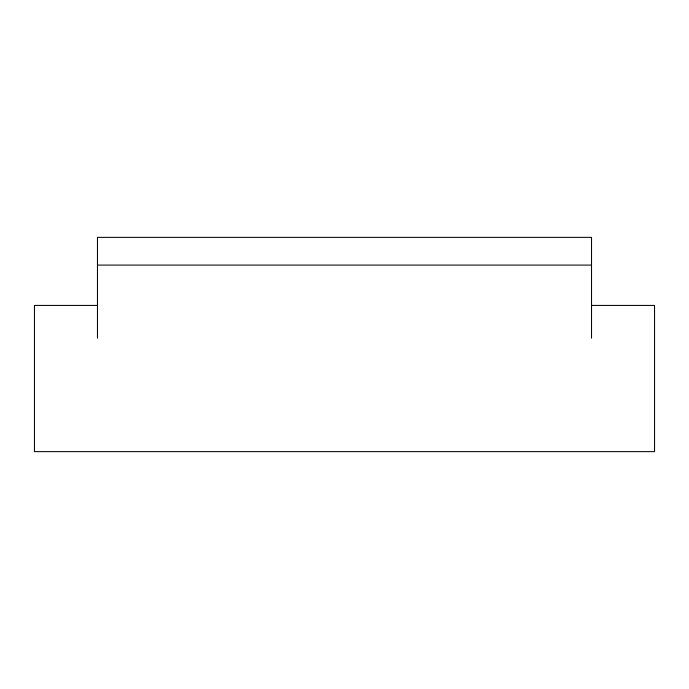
<?xml version="1.0" encoding="UTF-8"?>
<svg xmlns="http://www.w3.org/2000/svg" width="689" height="689" viewBox="0 0 689 689"><rect width="100%" height="100%" fill="white"/><g stroke="black" fill="none" stroke-linecap="round" stroke-linejoin="round"><path stroke-width="1.03" d="M97.468 265.093L591.532 265.093M97.468 305.425L34.45 305.425L34.45 451.631L654.55 451.631L654.55 305.425L591.532 305.425M591.532 338.196L591.532 237.369L97.468 237.369L97.468 338.196"/></g></svg>
